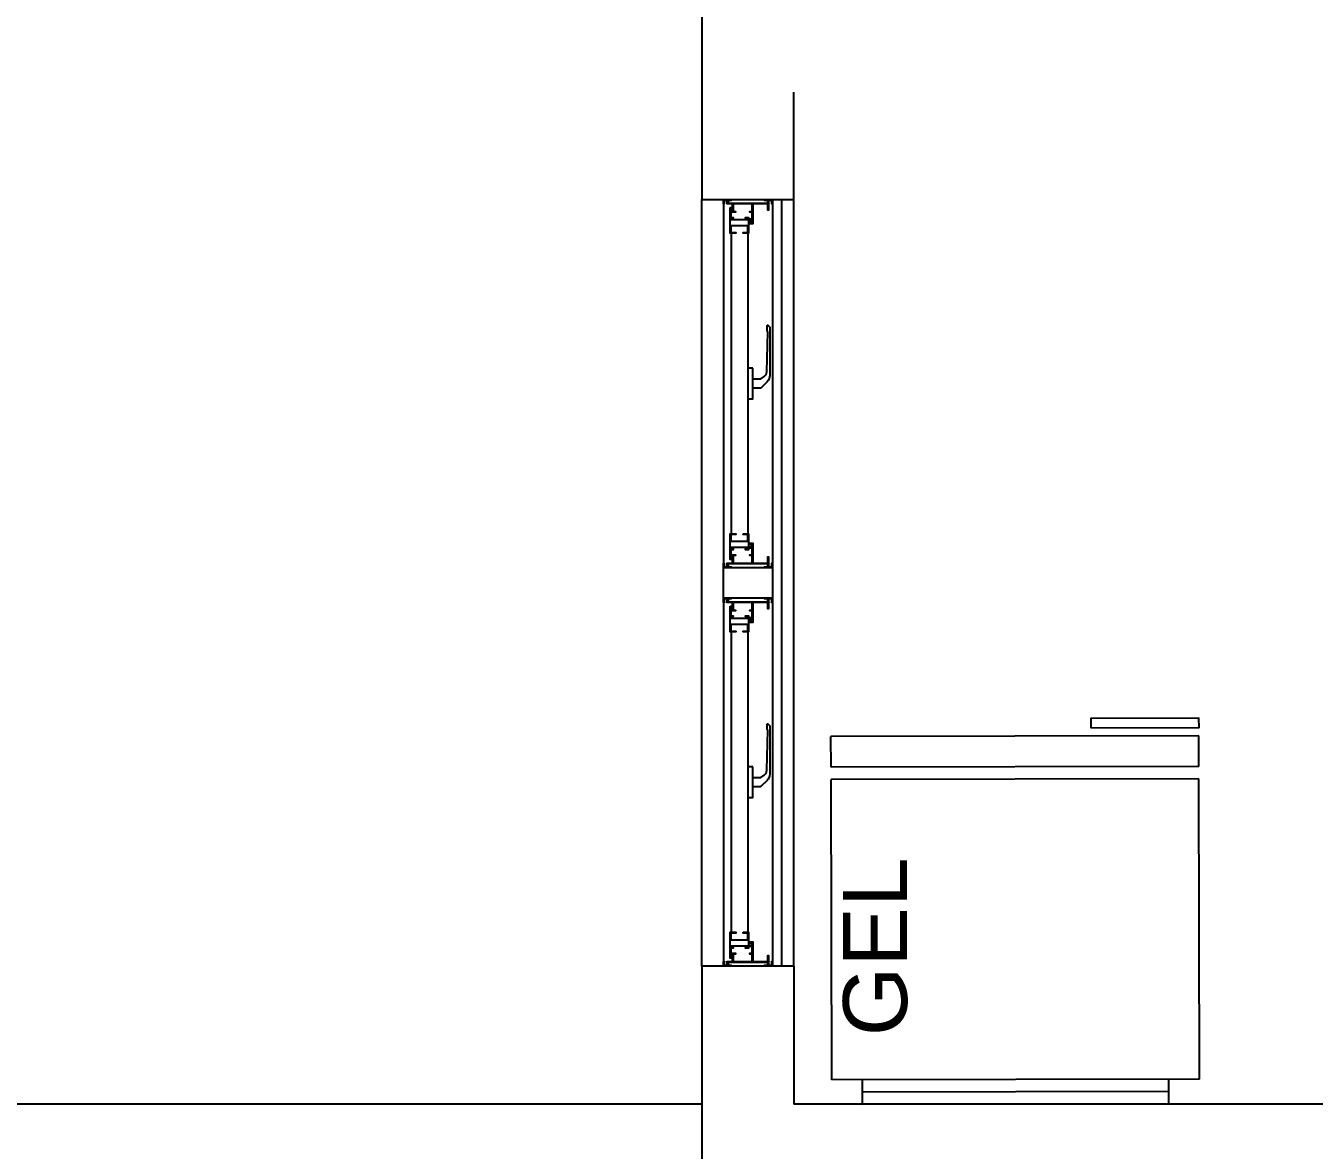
# Model space of a CAD drawing. Extents: x 100 to 738, y -85 to 470.
# Drawn here: x 615.895 to 617.997, y 454.911 to 456.745 of the extents above; entities that cross this region are included whole.
import ezdxf

# ---------------------------------------------------------------- set-up
doc = ezdxf.new("R2010")
doc.units = 0
doc.layers.get('0').update_dxf_attribs({"linetype": 'CONTINUOUS'})
for name, color, linetype in [('2911-0-age-ceilandia-centro-pe-mat-legenda-proposta$0$GRF-LEG', 2, 'CONTINUOUS'), ('A101', 1, 'CONTINUOUS'), ('A102', 2, 'CONTINUOUS'), ('ARQ-ALV', 6, 'CONTINUOUS'), ('ARQ-CON', 10, 'CONTINUOUS')]:
    doc.layers.add(name, color=color, linetype=linetype)
doc.styles.add('2911-0-age-ceilandia-centro-pe-mat-legenda-proposta$0$Arial_7', font='arial.ttf', dxfattribs={"height": 0.002})

# ---------------------------------------------------------------- blocks, each defined once
blk = doc.blocks.new('JMA_CS060')
at = {"layer": 'A101'}
for points in [[(7.2, 16.1), (7.2, 46.9), (19.5, 46.9), (19.5, 43.2), (20.8, 43.2), (20.8, 46.9), (31.6, 46.9), (31.6, 43.4), (34.2, 43.4), (34.2, 44.4), (32.9, 44.4), (32.9, 46.9), (38.4, 46.9), (38.4, 44.4), (37.2, 44.4), (37.2, 43.4), (39.7, 43.4), (39.7, 48.2), (7.2, 48.2), (7.2, 72.4), (17.2, 72.4), (17.2, 73.7), (7.2, 73.7), (6.3, 74.2), (5.8, 73.7), (1.3, 73.7), (1.3, 78.7), (5.8, 78.7), (6.3, 78.2), (7.2, 78.7), (7.2, 80), (0, 80), (0, 67.2), (1.3, 67.2), (1.3, 72.4), (5.9, 72.4), (5.9, 7.6), (1.3, 7.6), (1.3, 12.8), (0, 12.8), (0, 0), (7.2, 0), (7.2, 1.3), (6.3, 1.8), (5.8, 1.3), (1.3, 1.3), (1.3, 6.3), (5.8, 6.3), (6.3, 5.8), (7.2, 6.3), (7.2, 14.8), (20.8, 14.8), (20.8, 19.8), (19.5, 19.8), (19.5, 16.1)], [(580.5, 46.9), (592.8, 46.9), (592.8, 16.1), (580.5, 16.1), (580.5, 19.8), (579.2, 19.8), (579.2, 14.8), (592.8, 14.8), (592.8, 6.3), (593.7, 5.8), (594.2, 6.3), (598.7, 6.3), (598.7, 1.3), (594.2, 1.3), (593.7, 1.8), (592.8, 1.3), (592.8, 0), (600, 0), (600, 12.8), (598.7, 12.8), (598.7, 7.6), (594.1, 7.6), (594.1, 72.4), (598.7, 72.4), (598.7, 67.2), (600, 67.2), (600, 80), (592.8, 80), (592.8, 78.7), (593.7, 78.2), (594.2, 78.7), (598.7, 78.7), (598.7, 73.7), (594.2, 73.7), (593.7, 74.2), (592.8, 73.7), (582.8, 73.7), (582.8, 72.4), (592.8, 72.4), (592.8, 48.2), (560.3, 48.2), (560.3, 43.4), (562.9, 43.4), (562.9, 44.4), (561.6, 44.4), (561.6, 46.9), (567.1, 46.9), (567.1, 44.4), (565.9, 44.4), (565.9, 43.4), (568.4, 43.4), (568.4, 46.9), (579.2, 46.9), (579.2, 43.2), (580.5, 43.2)], [(325, 47.9), (325, 46.9), (325, 40.6), (325, 39.6), (275, 39.6), (275, 40.6), (275, 46.9), (275, 47.9)], [(55, 32.1), (55, 41.1), (29, 41.1), (29, 36.1), (30.2, 36.1), (30.2, 39.9), (32.5, 39.9), (32.5, 12.3), (30.2, 12.3), (30.2, 16.1), (29, 16.1), (29, 12.3), (14.2, 12.3), (14.2, 13.9), (13, 13.9), (13, 11.1), (55, 11.1), (55, 20.1), (53.8, 20.1), (53.8, 12.3), (43, 12.3), (43, 39.9), (53.8, 39.9), (53.8, 32.1)]]:
    blk.add_lwpolyline(points, close=True, dxfattribs=at)
blk.add_lwpolyline([(307.5, 47.9), (307.5, 61), (311.3, 66.4, -0.23718), (319.2, 70.7), (384.5, 72.5), (385.5, 71.5), (394.5, 71.5, 0.414214), (395, 72), (395, 72.5), (392, 75.5), (313.2, 75.5, 0.198912), (302.6, 71.1), (293.1, 61.6, 0.198912), (292.5, 60.2), (292.5, 47.9)], format="xyb", dxfattribs=at)
blk.add_lwpolyline([(587, 11.1), (587, 13.9), (585.8, 13.9), (585.8, 12.3), (571, 12.3), (571, 16.1), (569.8, 16.1), (569.8, 12.3), (567.5, 12.3), (567.5, 39.9), (569.8, 39.9), (569.8, 36.1), (571, 36.1), (571, 41.1), (545, 41.1), (545, 32.1), (546.2, 32.1), (546.2, 39.9), (557, 39.9), (557, 12.3), (546.2, 12.3), (546.2, 20.1), (545, 20.1), (545, 11.1), (587, 11.1), (587, 11.1)], dxfattribs=at)
at = {"layer": 'A102'}
for p, q in [((600, 80), (0, 80)), ((275, 39.6), (55, 39.6)), ((545, 39.6), (325, 39.6)), ((600, 0), (0, 0)), ((545, 12.4), (55, 12.4))]:
    blk.add_line(p, q, dxfattribs=at)
blk = doc.blocks.new('BASE ARQ')
at = {"layer": 'A102', "linetype": 'Continuous', "ltscale": 0.01}
for p, q in [((726.7298, 477.126), (726.7298, 478.376)), ((726.8598, 477.126), (726.8598, 478.376)), ((726.8798, 477.126), (726.8798, 478.376))]:
    blk.add_line(p, q, dxfattribs=at)
blk.add_lwpolyline([(726.7648, 477.726), (726.7648, 477.776), (726.8448, 477.776), (726.8448, 477.726)], close=True, dxfattribs=at)
at = {"layer": 'ARQ-ALV'}
for p, q in [((726.7298, 479.0761), (726.7298, 478.376)), ((726.8798, 478.376), (726.8798, 478.551)), ((726.7298, 478.376), (726.8798, 478.376)), ((726.8798, 477.126), (726.7298, 477.126)), ((726.7298, 477.126), (726.7298, 476.751)), ((726.8798, 477.126), (726.8798, 476.901)), ((731.97, 476.901), (726.8798, 476.901))]:
    blk.add_line(p, q, dxfattribs=at)
blk.add_lwpolyline([(726.7298, 476.901), (722.2598, 476.901), (722.2598, 483.901), (722.2598, 484.081), (722.2598, 484.261), (722.2598, 486.071), (725.3098, 486.071), (725.3098, 486.371), (725.3098, 487.2561)], dxfattribs=at)
at = {"layer": 'A101', "linetype": 'Continuous', "xscale": -0.0009999999999764, "yscale": 0.0009999999999764, "zscale": 0.001, "rotation": 270}
for p in [(726.7648, 477.776), (726.7648, 477.126)]:
    blk.add_blockref('JMA_CS060', p, dxfattribs=at)
blk = doc.blocks.new('FGNFNGF')
for p, q in [((164.6802, 168.3028), (164.0802, 168.3028)), ((164.0802, 168.2528), (164.0802, 168.3028)), ((164.6802, 168.2528), (164.6802, 168.3028)), ((164.6802, 168.2528), (164.0802, 168.2528)), ((164.6802, 168.2328), (164.0802, 168.2328)), ((164.0802, 167.7428), (164.0802, 168.2328)), ((164.6802, 167.7428), (164.6802, 168.2328)), ((164.6802, 167.7428), (164.0802, 167.7428)), ((164.1302, 167.7028), (164.1302, 167.7428)), ((164.6302, 167.7228), (164.1302, 167.7228)), ((164.6302, 167.7028), (164.6302, 167.7428)), ((164.6302, 167.7028), (164.1302, 167.7028))]:
    blk.add_line(p, q)
blk.add_lwpolyline([(164.5039, 168.3163), (164.6805, 168.3163), (164.6805, 168.3315), (164.5039, 168.3315)], close=True)
blk = doc.blocks.new('GELADEIRA PQ')
blk.add_blockref('FGNFNGF', (-164.0802, -167.7428))
blk = doc.blocks.new('MOB')
at = {"layer": 'ARQ-CON', "rotation": 0.1210980832924622}
blk.add_blockref('GELADEIRA PQ', (726.9414, 476.9403), dxfattribs=at)
at = {"layer": '2911-0-age-ceilandia-centro-pe-mat-legenda-proposta$0$GRF-LEG', "lineweight": 9, "insert": (726.96, 477.1573), "char_height": 0.10434, "width": 0.587629, "attachment_point": 2, "rotation": 90, "line_spacing_factor": 0.941778, "style": '2911-0-age-ceilandia-centro-pe-mat-legenda-proposta$0$Arial_7'}
blk.add_mtext('GEL', dxfattribs=at)

msp = doc.modelspace()

# ---------------------------------------------------------------- block references
for name in ['BASE ARQ', 'MOB']:
    msp.add_blockref(name, (-109.7317, -21.9142))

doc.saveas('drawing.dxf')
